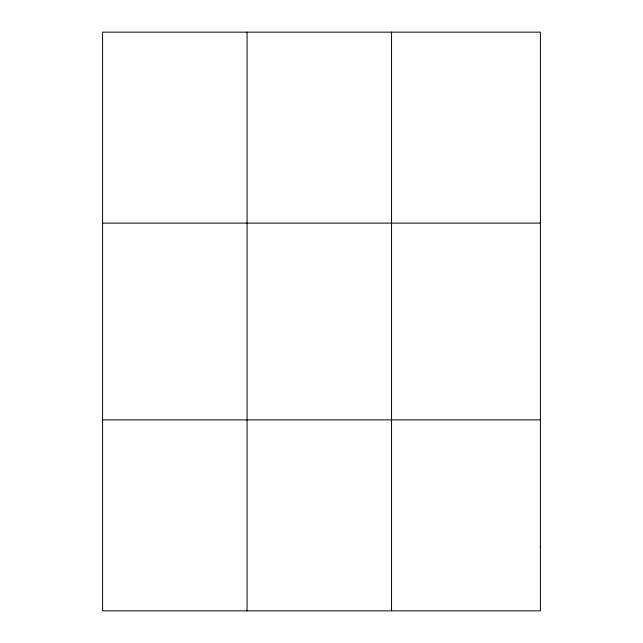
<?xml version="1.0" encoding="UTF-8"?>
<svg xmlns="http://www.w3.org/2000/svg" width="643" height="643" viewBox="0 0 643 643"><rect width="100%" height="100%" fill="white"/><g stroke="black" fill="none" stroke-linecap="round" stroke-linejoin="round"><path stroke-width="0.96" d="M247.073 32.15L247.073 610.85M391.547 32.15L391.547 610.85M102.599 223.121L540.401 223.121M102.599 419.879L540.401 419.879M540.401 547.193L540.401 610.85L102.599 610.85L102.599 32.15L540.401 32.15L540.401 547.193"/></g></svg>
